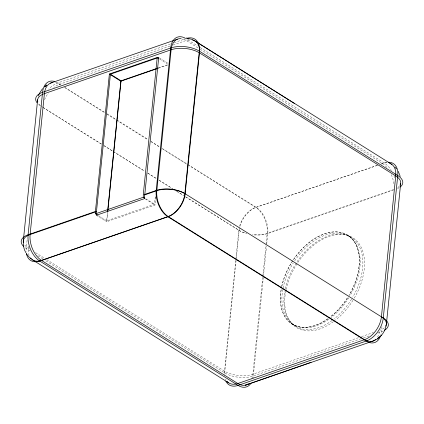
<?xml version="1.0" encoding="UTF-8"?>
<svg xmlns="http://www.w3.org/2000/svg" width="424" height="424" viewBox="0 0 424 424"><rect width="100%" height="100%" fill="white"/><g stroke="black" fill="none" stroke-linecap="round" stroke-linejoin="round"><path stroke-width="0.32" stroke-dasharray="2.12 1.59" d="M27.083 240.233L26.251 248.464A20.389 12.853 -57.9 0 0 26.166 251.48M28.472 246.095L28.27 248.072A20.166 12.715 -57.9 0 0 29.134 255.577M155.29 196.519L154.5 204.278L106.668 220.825L107.521 212.424M155.799 197.139L154.999 205.041L106.726 221.741L107.659 212.525M235.765 260.506L224.529 371.122A20.166 12.715 -57.9 0 0 224.455 374.238M236.03 257.872L238.839 230.216A20.166 12.715 -57.9 0 1 239.062 228.61M236.115 260.172L224.667 372.876A20.389 12.853 -57.9 0 0 224.561 375.304M236.179 259.541L239.136 230.418A20.389 12.853 -57.9 0 1 256.197 207.331L377.498 165.36M262.705 277.423L252.874 374.217A20.166 12.322 70.9 0 1 251.305 380.079M262.97 274.789L265.981 245.162M266.049 244.505L267.184 233.311A20.166 12.322 70.9 0 0 255.714 207.384L162.074 148.665M263.357 277.232L253.324 376.003A20.389 12.455 70.9 0 1 252.943 378.399M263.421 276.596L266.505 246.206M266.765 243.673L267.793 233.544A20.389 12.455 70.9 0 0 256.197 207.331L187.853 164.48M381.95 326.613L381.436 331.674A20.389 12.455 70.9 0 1 380.916 334.642M170.422 43.948L57.781 82.924A20.389 12.853 -57.9 0 0 48.707 89.167M174.132 42.665L185.892 38.595L197.467 45.85M169.95 46.099L59.461 84.328A20.166 12.715 -57.9 0 0 53.779 87.487M173.066 45.018L186.178 40.481A20.166 12.715 -57.9 0 1 189.491 39.766M158.168 67.988L168.074 64.559M158.645 68.126L168.089 64.856M377.44 165.265L255.714 207.384A20.166 12.715 -57.9 0 0 239.571 226.337M381.181 163.966L382.432 163.537A20.166 12.715 -57.9 0 1 387.817 162.848M381.213 164.072L384.308 163.002A20.389 12.853 -57.9 0 1 386.926 162.355M393.901 189.464L267.184 233.311A20.166 9.651 5.8 0 1 252.635 234.567M393.43 190.074L267.793 233.544A20.389 9.757 5.8 0 1 252.492 234.742M358.365 337.716L252.874 374.217A20.166 9.651 5.8 0 1 224.529 371.122L46.778 259.673M361.486 336.635L373.348 332.533M361.01 338.744L253.324 376.003A20.389 9.757 5.8 0 1 224.667 372.876L44.986 260.214M363.485 337.886L369.675 335.744M377.72 332.962L381.436 331.674A20.389 9.757 5.8 0 0 383.879 330.63M200.223 47.578L384.308 163.002A20.389 12.455 70.9 0 1 391.379 170.549M197.95 47.864L186.178 40.481A20.166 12.322 70.9 0 0 182.458 38.876M200.197 49.274L382.432 163.537A20.166 12.322 70.9 0 1 386.799 167.374M159.26 57.834L168.196 63.43M159.763 59.058L167.406 63.854M348.184 235.516L351.719 237.732M60.537 84.652L57.781 82.924A20.389 12.455 70.9 0 0 56.604 82.256M64.946 87.413L104.627 112.296M106.832 113.68L116.203 119.552M116.754 119.902L147.616 139.252M150.923 141.325L159.742 146.852M161.947 148.236L187.302 164.136M60.579 85.033L59.461 84.328A20.166 12.322 70.9 0 0 55.47 82.659M64.506 87.492L104.32 112.455M107.124 114.215L116.091 119.838M116.653 120.188L148.056 139.878M150.859 141.637L159.27 146.911M43.147 107.511L101.463 144.075M103.705 145.485L112.678 151.108M113.235 151.458L144.637 171.148M148.002 173.257L156.414 178.531M159.217 180.29L172.674 188.728M176.601 191.187L183.327 195.406M185.569 196.816L238.839 230.216A20.166 9.651 5.8 0 0 246.614 233.449M42.925 107.389L101.347 144.022M104.103 145.75L112.922 151.278M113.473 151.622L144.886 171.323M147.642 173.05L156.461 178.578M159.217 180.306L172.446 188.601M176.856 191.367L183.47 195.512M185.675 196.895L239.136 230.418A20.389 9.757 5.8 0 0 246.227 233.476M145.803 198.824L154.5 204.278M145.199 198.898L154.999 205.041M291.521 323.729L295.056 325.95M98.384 215.636L106.668 220.825M96.38 215.26L106.726 221.741M29.394 248.771L28.27 248.072A20.166 9.651 5.8 0 1 24.47 244.669M35.563 252.64L44.536 258.264M30.109 250.886L26.251 248.464A20.389 9.757 5.8 0 1 24.152 246.927M37.826 255.725L42.782 258.836M333.418 321.673A53.005 33.422 -57.9 0 1 284.87 297.319A53.005 33.422 -57.9 0 1 340.732 234.324A53.005 33.422 -57.9 0 1 354.257 298.173M352.932 300.362A53.005 33.422 -57.9 0 1 335.442 320.136M294.654 260.861A51.951 32.754 -57.9 0 1 348.639 236.353A51.951 32.754 -57.9 0 1 350.091 295.623M348.793 297.765A51.951 32.754 -57.9 0 1 331.16 317.534M328.664 319.367A51.951 32.754 -57.9 0 1 286.55 317.391A51.951 32.754 -57.9 0 1 293.286 262.97M399.397 187.562A20.389 9.757 5.8 0 1 396.938 188.828M40.153 105.634A20.389 9.757 5.8 0 1 38.621 104.468M393.933 175.801A20.389 12.455 70.9 0 1 394.861 178.621M281.748 286.555A52.428 33.056 -57.9 0 1 338.909 232.114A52.428 33.056 -57.9 0 1 348.994 295.438M347.42 297.987A52.428 33.056 -57.9 0 1 330.015 317.242M328.128 318.641A52.428 33.056 -57.9 0 1 281.26 289.057A52.428 33.056 -57.9 0 0 328.075 318.61M384.213 327.869A20.166 9.651 5.8 0 1 380.036 330.211M42.585 107.161A20.166 9.651 5.8 0 1 41.457 106.392M40.423 105.56A20.166 9.651 5.8 0 1 38.181 102.762M226.008 379.909A20.166 12.715 -57.9 0 1 225.579 379.072M391.283 174.577A20.166 12.322 70.9 0 1 393.811 183.666M44.552 99.704A20.166 12.715 -57.9 0 1 48.267 93.179M399.35 186.136A20.166 9.651 5.8 0 1 397.542 187.705M379.422 331.663A20.166 12.322 70.9 0 1 376.92 338.066M281.695 286.523A52.428 33.056 -57.9 0 1 338.856 232.082A52.428 33.056 -57.9 0 1 348.941 295.401M347.367 297.95A52.428 33.056 -57.9 0 1 329.962 317.21M285.23 288.739A52.428 33.056 -57.9 0 1 342.195 234.271A52.428 33.056 -57.9 0 1 352.784 297.102M351.544 299.159A52.428 33.056 -57.9 0 1 333.98 319.055M332.087 320.486A52.428 33.056 -57.9 0 1 284.743 291.24"/><path stroke-width="0.64" d="M37.625 99.751L23.272 241.351C23.177 245.258 23.776 249.238 25.843 252.619M158.486 58.258L157.214 57.457L109.376 74.009L95.548 210.145A18.38 11.231 70.9 0 0 95.485 213.818L97.557 215.116M96.471 211.571L110.425 74.184L158.703 57.479L144.748 194.865A20.166 12.322 70.9 0 0 144.658 198.559L96.38 215.26A20.166 12.322 70.9 0 1 96.471 211.571L30.099 234.536A20.166 9.651 5.8 0 0 23.426 242.48M107.585 211.777L120.851 81.201L109.376 74.009M107.728 211.868L121.036 80.836L110.425 74.184M157.214 57.457L143.386 193.593A18.38 11.231 70.9 0 0 143.317 197.266L144.563 198.045M30.517 258.004A20.166 12.715 -57.9 0 0 41.568 260.463L168.286 216.616A20.166 12.715 -57.9 0 0 185.161 193.784L199.471 52.878A20.166 12.715 -57.9 0 0 192.544 39.962M385.681 326.162A20.166 9.651 5.8 0 0 381.415 316.839L395.73 175.928A20.166 12.715 -57.9 0 0 389.736 163.288M400.685 183.338L386.375 324.249C385.692 329.061 383.497 333.884 379.639 336.953M38.409 96.01L39.58 93.132L42.543 88.616M44.88 86.602L46.746 84.996L44.361 87.047M311.084 362.313L245.279 385.215L373.661 340.817L377.254 339.004L379.12 337.398M377.254 339.004L381.457 335.384M177.418 39.183L50.339 83.183M121.036 80.836L158.168 67.988M120.851 81.201L158.051 68.328M95.199 211.565L28.095 234.785A20.389 9.757 5.8 0 0 23.712 246.524M144.006 194.68L156.207 190.456A20.389 9.757 5.8 0 1 184.864 193.583L383.28 317.995A20.389 9.757 5.8 0 1 384.42 330.333M144.748 194.865L156.816 190.689A20.166 9.651 5.8 0 1 185.161 193.784M95.485 213.818L143.317 197.266M186.226 38.017L191.463 39.257L194.049 40.455L391.871 164.422M32.462 259.817L228.716 382.867M195.618 41.367L294.447 103.477M31.344 259.022L28.694 256.69L26.601 253.96M394.951 166.961L396.514 168.943M398.295 171.402L400.235 176.458M185.309 38.245A20.389 12.455 70.9 0 0 170.676 47.997L42.564 92.326A20.389 9.757 5.8 0 0 37.052 102.815M225.801 381.07A20.389 12.853 -57.9 0 0 238.108 385.405A20.389 12.455 70.9 0 0 250.621 383.784M380.418 336.259A20.389 12.455 70.9 0 1 366.219 341.076L238.108 385.405L39.692 260.999A20.389 12.853 -57.9 0 1 26.341 253.17M186.952 38.271A20.389 12.853 -57.9 0 1 199.333 51.124L397.749 175.536A20.389 9.757 5.8 0 1 400.314 186.904M54.839 81.525A20.389 12.455 70.9 0 0 42.564 92.326L28.095 234.785A20.389 12.455 70.9 0 0 39.692 260.999L167.803 216.669A20.389 12.853 -57.9 0 0 184.864 193.583L199.333 51.124A20.389 9.757 5.8 0 0 170.676 47.997L156.207 190.456A20.389 12.455 70.9 0 0 167.803 216.669L366.219 341.076A20.389 12.853 -57.9 0 0 383.28 317.995L397.749 175.536A20.389 12.853 -57.9 0 0 388.193 162.244M37.789 101.76A20.166 9.651 5.8 0 1 44.409 93.63A20.166 12.322 70.9 0 1 52.592 82.532M181.17 38.658A20.166 12.322 70.9 0 0 171.126 49.783L44.409 93.63L30.099 234.536A20.166 12.322 70.9 0 0 41.568 260.463L237.822 383.519A20.166 12.322 70.9 0 0 248.114 383.98M399.996 185.251A20.166 9.651 5.8 0 0 395.73 175.928L199.471 52.878A20.166 9.651 5.8 0 0 171.126 49.783L156.816 190.689A20.166 12.322 70.9 0 0 168.286 216.616L364.539 339.672A20.166 12.322 70.9 0 0 375.579 339.539M381.415 316.839A20.166 12.715 -57.9 0 1 364.539 339.672L237.822 383.519A20.166 12.715 -57.9 0 1 227.063 381.404"/></g></svg>
